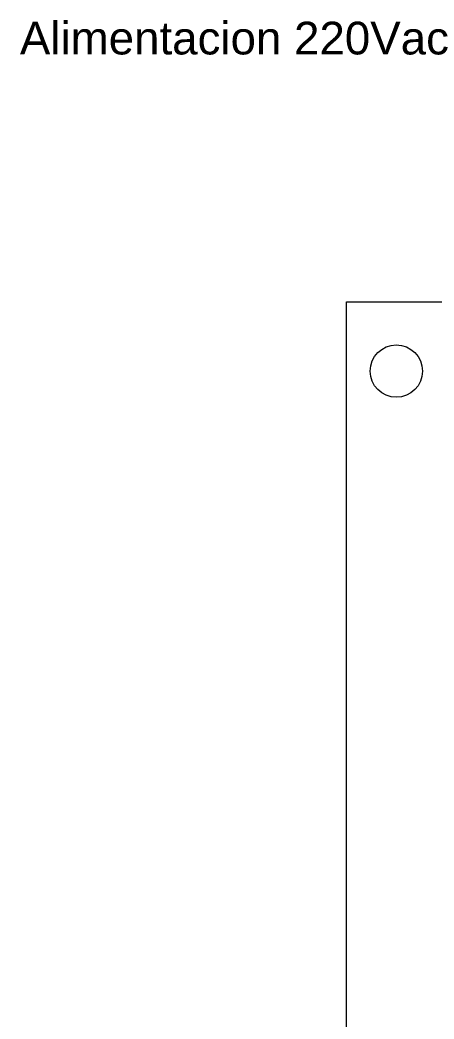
# Model space of a CAD drawing. Header units: millimetres. Extents: x -118 to 1430, y 370 to 641.
# Drawn here: x 145.3 to 177, y 498.8 to 575.1 of the extents above; entities that cross this region are included whole.
import ezdxf

# ---------------------------------------------------------------- set-up
doc = ezdxf.new("R2010")
doc.units = ezdxf.units.MM
doc.layers.add('VISIBLE', color=7, linetype='Continuous', lineweight=0)
doc.styles.get("Standard").update_dxf_attribs({"font": 'arial.ttf'})

msp = doc.modelspace()

# ---------------------------------------------------------------- linework, layer by layer
at = {"layer": 'VISIBLE'}
for p, q in [((170.277, 466.97), (170.277, 553.57)), ((170.277, 553.57), (195.292, 553.57)), ((170.277, 553.57), (195.292, 553.57))]:
    msp.add_line(p, q, dxfattribs=at)
msp.add_circle((174.077, 548.27), 2, dxfattribs=at)

# ---------------------------------------------------------------- texts
at = {"insert": (145.295, 574.968), "char_height": 2.5, "attachment_point": 1}
msp.add_mtext_dynamic_manual_height_columns('Alimentacion 220Vac', width=58.21415, gutter_width=12.5, heights=[0], dxfattribs=at)

doc.saveas('drawing.dxf')
